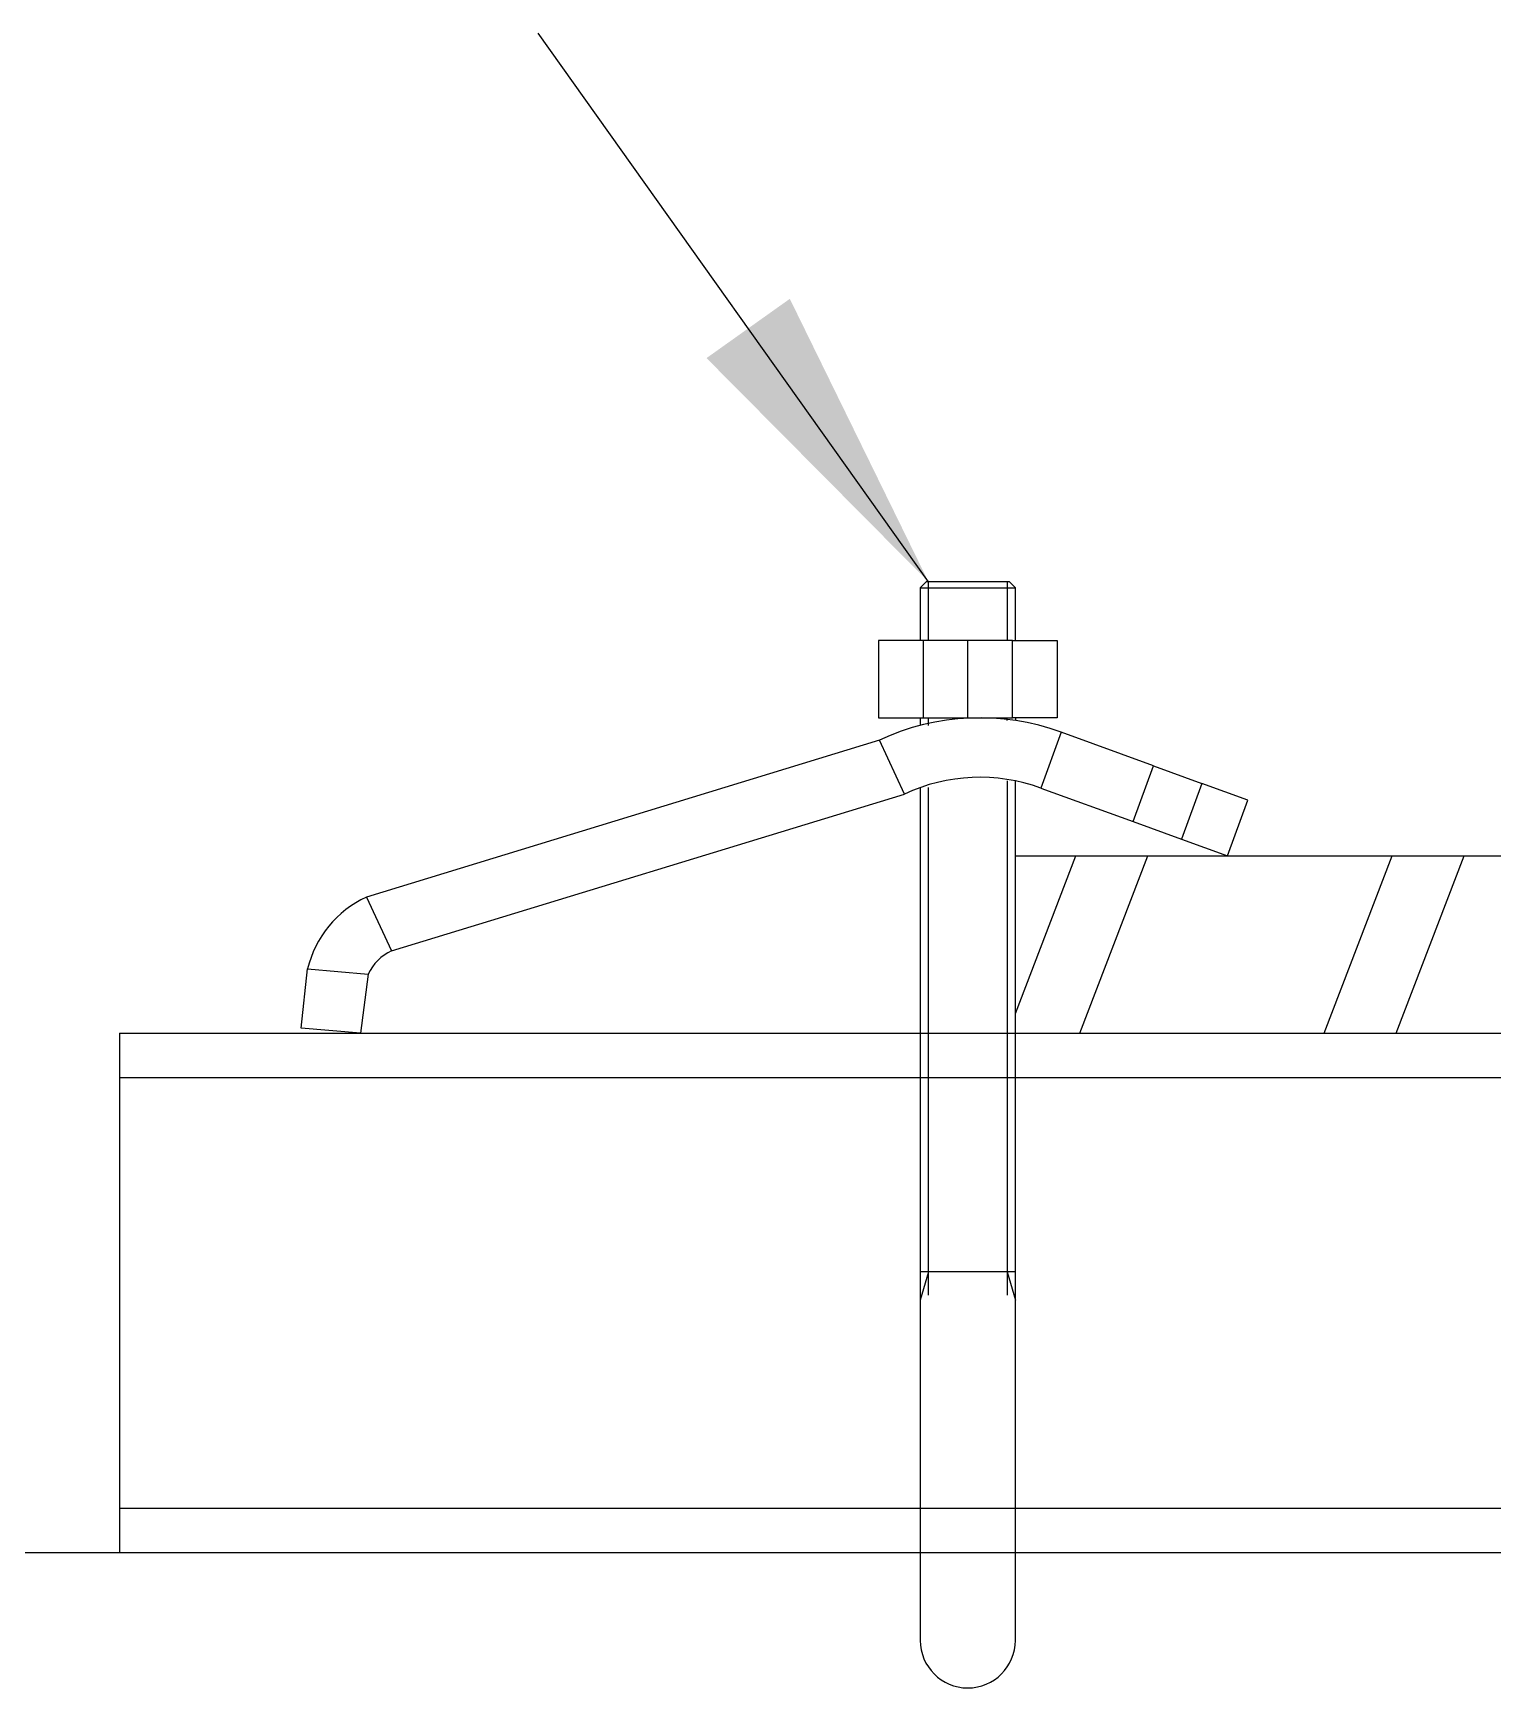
# Model space of a CAD drawing. Extents: x -1396510 to 1250330, y -1892470 to 1623980.
# Drawn here: x -1157358 to -1156889, y -61382 to -60849 of the extents above; entities that cross this region are included whole.
import ezdxf

# ---------------------------------------------------------------- set-up
doc = ezdxf.new("R2010")
doc.units = 0
doc.header["$LTSCALE"] = 1000
doc.header["$MEASUREMENT"] = 0
doc.layers.add('BZ', color=2, linetype='Continuous')
doc.layers.add('walraven', color=7, linetype='Continuous')
doc.styles.get("Standard").update_dxf_attribs({"font": 'gbenor.shx', "bigfont": 'gbcbig.shx'})
doc.dimstyles.get("Standard").update_dxf_attribs({"dimscale": 100, "dimtxt": 3.5, "dimasz": 1, "dimexe": 2.5, "dimexo": 3, "dimgap": 1.5, "dimtad": 1, "dimdec": 0, "dimzin": 0, "dimdsep": 46, "dimtxsty": 'Standard', "dimblk": 'ARCHTICK', "dimcen": 0.09, "dimadec": 0, "dimazin": 0, "dimtfac": 1, "dimtdec": 0, "dimtix": 1, "dimtmove": 2, "dimatfit": 3, "dimfxl": 0, "dimtolj": 1, "dimtzin": 0, "dimarcsym": 0})

# ---------------------------------------------------------------- blocks, each defined once
blk = doc.blocks.new('_ArchTick')
at = {"color": 0, "linetype": 'ByBlock', "const_width": 0.4}
blk.add_lwpolyline([(-0.5, -0.5), (0.5, 0.5)], dxfattribs=at)

msp = doc.modelspace()

# ---------------------------------------------------------------- linework, layer by layer
for p, q in [((-1157042.28, -61114.07), (-1156153.04, -61114.07)), ((-1157042.28, -61164.76), (-1157022.79, -61114.07)), ((-1157021.55, -61171.09), (-1156999.62, -61114.07)), ((-1156942.99, -61171.09), (-1156921.06, -61114.07)), ((-1156919.82, -61171.09), (-1156897.9, -61114.07))]:
    msp.add_line(p, q)
at = {"linetype": 'Continuous'}
for p, q in [((-1157330.37, -61171.09), (-1155857.6, -61171.09)), ((-1157330.37, -61185.34), (-1155857.6, -61185.34)), ((-1157330.37, -61323.8), (-1155857.6, -61323.8)), ((-1157330.37, -61338.05), (-1155857.6, -61338.05))]:
    msp.add_line(p, q, dxfattribs=at)
at = {"color": 7}
for p, q in [((-1157330.37, -61171.09), (-1157330.37, -61338.05)), ((-1157042.28, -61171.09), (-1156153.04, -61171.09))]:
    msp.add_line(p, q, dxfattribs=at)
at = {"layer": 'BZ'}
msp.add_line((-1163240.98, -61338.05), (-1153705.59, -61338.05), dxfattribs=at)
at = {"layer": 'walraven', "color": 7, "linetype": 'Continuous'}
for p, q in [((-1157070.96, -61025.89), (-1157072.87, -61027.8)), ((-1157072.87, -61027.8), (-1157072.87, -61044.8)), ((-1157044.19, -61025.89), (-1157070.96, -61025.89)), ((-1157042.28, -61027.8), (-1157044.19, -61025.89)), ((-1157042.28, -61044.8), (-1157042.28, -61027.8)), ((-1157071.92, -61044.8), (-1157086.27, -61044.8)), ((-1157086.27, -61044.8), (-1157086.27, -61069.65)), ((-1157071.92, -61044.8), (-1157071.92, -61069.65)), ((-1157043.22, -61044.8), (-1157071.92, -61044.8)), ((-1157043.22, -61069.65), (-1157043.22, -61044.8)), ((-1157043.22, -61044.8), (-1157028.87, -61044.8)), ((-1157028.87, -61044.8), (-1157028.87, -61069.65)), ((-1157086.27, -61069.65), (-1157071.92, -61069.65)), ((-1157072.87, -61069.66), (-1157072.87, -61072.1)), ((-1157071.92, -61069.65), (-1157043.22, -61069.65)), ((-1157070.23, -61072.1), (-1157070.23, -61069.66)), ((-1157044.92, -61070.52), (-1157044.92, -61069.66)), ((-1157028.87, -61069.65), (-1157043.22, -61069.65)), ((-1157042.28, -61069.66), (-1157042.28, -61070.51)), ((-1157086.01, -61076.82), (-1157251.01, -61127.27)), ((-1156997.88, -61085.06), (-1157027.54, -61074.27)), ((-1156997.88, -61085.06), (-1156982.32, -61090.73)), ((-1157072.87, -61092.08), (-1157072.87, -61347.09)), ((-1157070.23, -61255.32), (-1157070.23, -61092.08)), ((-1157044.92, -61089.93), (-1157044.92, -61255.32)), ((-1157042.28, -61347.09), (-1157042.28, -61089.93)), ((-1157034.08, -61092.23), (-1157004.41, -61103.03)), ((-1156967.53, -61096.11), (-1156982.32, -61090.73)), ((-1157242.93, -61144.6), (-1157077.93, -61094.15)), ((-1156974.07, -61114.07), (-1156967.53, -61096.11)), ((-1157004.41, -61103.03), (-1156988.86, -61108.69)), ((-1156988.86, -61108.69), (-1156974.07, -61114.07)), ((-1157271.97, -61169.42), (-1157269.92, -61150.41)), ((-1157250.38, -61152.12), (-1157252.92, -61171.09)), ((-1157252.92, -61171.09), (-1157271.97, -61169.42)), ((-1157042.28, -61247.8), (-1157072.87, -61247.8)), ((-1157070.23, -61247.8), (-1157072.87, -61256.95)), ((-1157044.92, -61247.8), (-1157042.28, -61256.95)), ((-1157072.87, -61339.57), (-1157072.87, -61366.34)), ((-1157042.28, -61366.34), (-1157042.28, -61339.57))]:
    msp.add_line(p, q, dxfattribs=at)
at = {"layer": 'walraven', "color": 1, "linetype": 'Continuous'}
for p, q in [((-1157072.87, -61027.8), (-1157057.57, -61027.8)), ((-1157070.23, -61044.8), (-1157070.23, -61025.89)), ((-1157057.57, -61027.8), (-1157042.28, -61027.8)), ((-1157044.92, -61025.89), (-1157044.92, -61044.8)), ((-1157077.93, -61094.15), (-1157086.01, -61076.82)), ((-1157027.54, -61074.27), (-1157034.08, -61092.23)), ((-1157004.41, -61103.03), (-1156997.88, -61085.06)), ((-1156982.32, -61090.73), (-1156988.86, -61108.69)), ((-1157251.01, -61127.27), (-1157242.93, -61144.6)), ((-1157269.92, -61150.41), (-1157250.38, -61152.12))]:
    msp.add_line(p, q, dxfattribs=at)
at = {"layer": 'walraven', "color": 3, "linetype": 'Continuous'}
msp.add_line((-1157057.57, -61069.65), (-1157057.57, -61044.8), dxfattribs=at)
at = {"layer": 'walraven', "color": 7, "linetype": 'Continuous'}
for centre, radius, start, end in [((-1157053.69, -61146.13), 76.48, 70.0001, 114.9998), ((-1157053.69, -61146.13), 57.36, 70.0001, 114.9998), ((-1157236.46, -61158.46), 34.41, 114.9998, 166.4695), ((-1157236.46, -61158.46), 34.41, 114.9998, 166.4695), ((-1157236.46, -61158.46), 15.3, 114.9998, 155.5036), ((-1157057.57, -61366.34), 15.3, 180, 0)]:
    msp.add_arc(centre, radius, start, end, dxfattribs=at)

# ---------------------------------------------------------------- leaders
at = {"color": 7}
msp.add_leader([(-1157070.23, -61025.89), (-1157195.8, -60849.42)], dimstyle='Standard', override={"dimgap": 100, "dimtad": 0}, dxfattribs=at)

doc.saveas('drawing.dxf')
